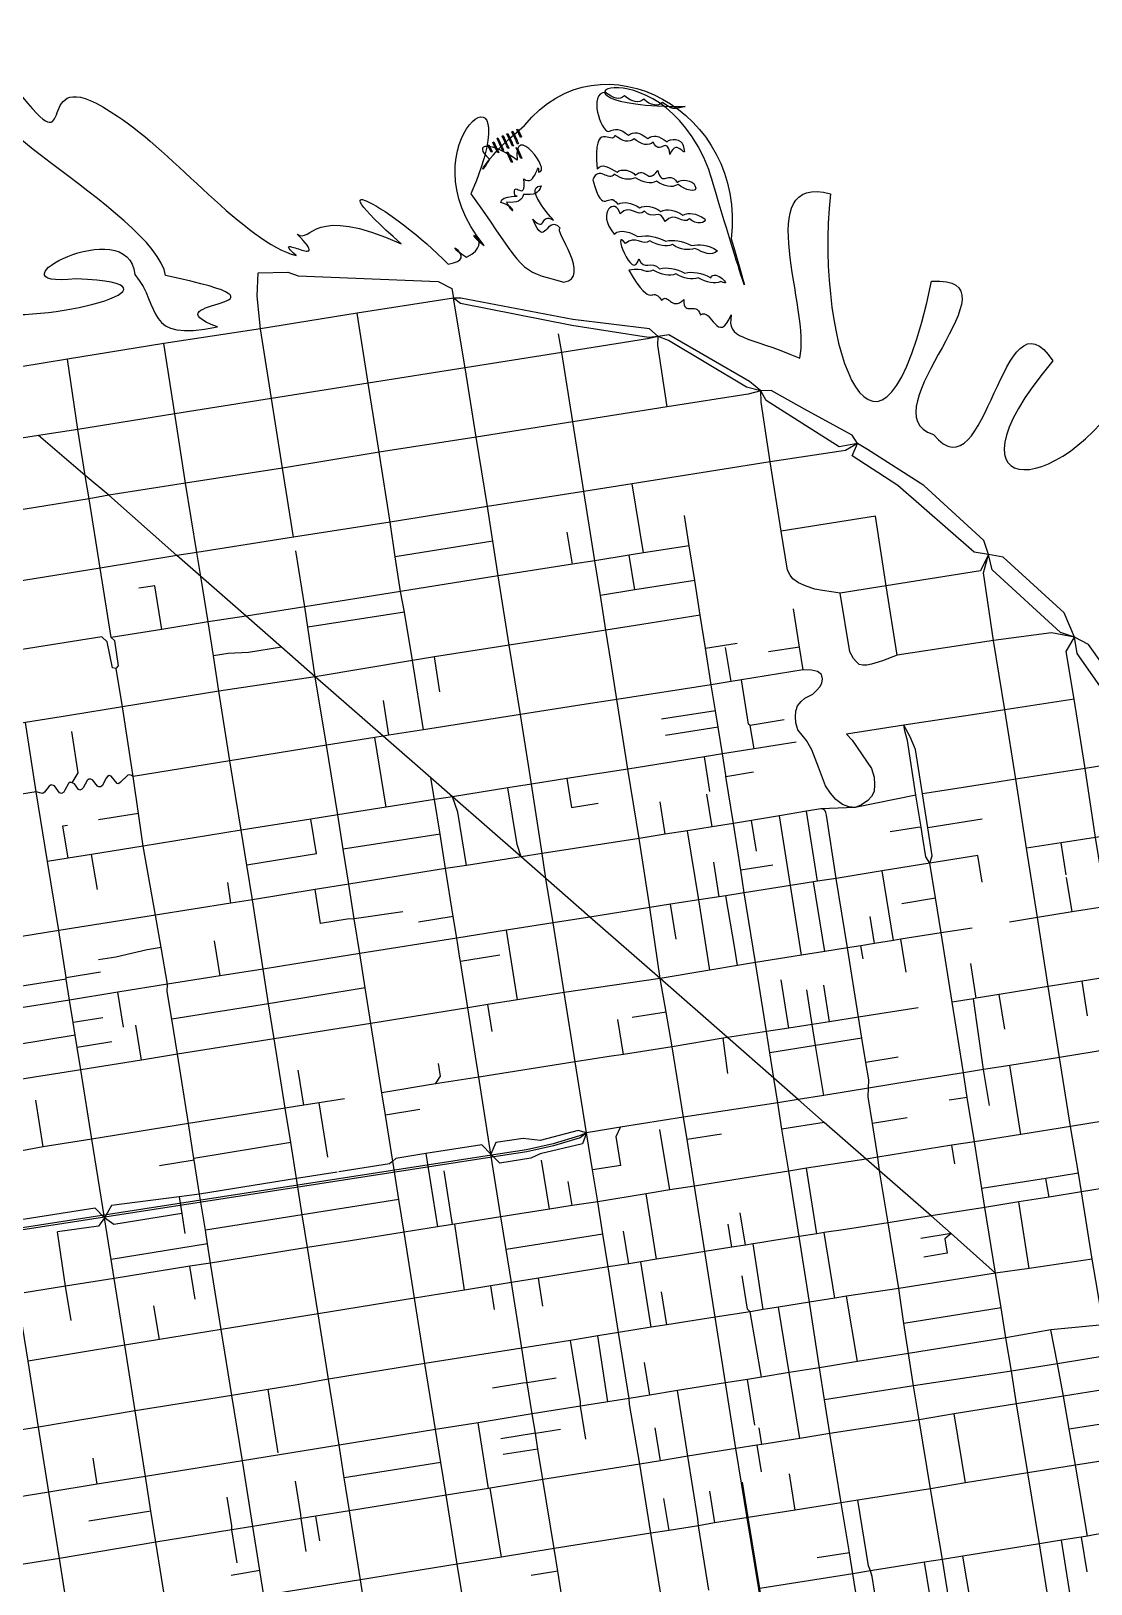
# Model space of a CAD drawing. Extents: x 0 to 264, y 89 to 356.
# Drawn here: x 160.09 to 189.17, y 261.56 to 304.18 of the extents above; entities that cross this region are included whole.
import ezdxf

# ---------------------------------------------------------------- set-up
doc = ezdxf.new("R2010")
doc.units = 0
doc.layers.get('0').update_dxf_attribs({"linetype": 'CONTINUOUS'})

msp = doc.modelspace()

# ---------------------------------------------------------------- linework, layer by layer
at = {"color": 3}
for points in [[(173.25909, 301.102449), (173.14223, 301.356008), (173.167602, 301.368144), (173.284459, 301.113484), (173.259115, 301.102449)], [(173.397994, 301.164185), (173.280033, 301.418845), (173.305377, 301.42988), (173.423337, 301.176323), (173.397966, 301.164188)], [(173.515954, 301.262299), (173.415633, 301.479481), (173.441004, 301.490515), (173.541326, 301.273337), (173.515954, 301.262302)], [(172.710077, 300.855504), (172.620782, 301.049532), (172.646126, 301.060567), (172.735423, 300.866539), (172.710052, 300.855504)], [(172.853395, 300.920548), (172.759686, 301.124496), (172.78503, 301.136631), (172.879839, 300.93158), (172.853395, 300.920545)], [(172.893081, 300.834558), (172.858907, 300.909522), (172.884251, 300.920556), (172.919528, 300.84559), (172.893084, 300.834555)], [(172.990095, 300.981181), (172.873238, 301.235841), (172.898582, 301.246876), (173.015439, 300.993316), (172.990095, 300.981181)], [(173.029784, 300.896294), (172.995607, 300.970157), (173.020979, 300.982293), (173.055153, 300.907326), (173.029809, 300.896291)], [(173.129002, 301.04402), (173.012145, 301.297577), (173.037489, 301.309713), (173.154346, 301.055052), (173.129002, 301.044017)], [(173.168688, 300.95803), (173.134514, 301.032994), (173.159857, 301.044029), (173.194035, 300.969062), (173.168663, 300.958027)], [(173.298776, 301.016458), (173.264601, 301.091425), (173.289945, 301.10246), (173.324119, 301.027493), (173.298776, 301.016458)], [(173.529185, 300.684627), (173.399097, 300.972361), (173.424441, 300.984497), (173.554528, 300.695659), (173.529185, 300.684624)], [(173.437683, 301.079298), (173.402405, 301.153161), (173.427748, 301.165297), (173.463026, 301.090333), (173.437683, 301.079298)], [(173.271214, 300.568871), (173.141129, 300.855504), (173.167573, 300.866539), (173.296557, 300.579909), (173.271214, 300.568874)]]:
    msp.add_lwpolyline(points, dxfattribs=at)
at = {"color": 4}
for points in [[(167.291631, 290.293117), (166.985157, 292.187091), (166.686397, 294.093194), (166.385435, 296.011425), (166.289522, 296.90329), (166.320391, 297.548213)], [(166.320391, 297.548213), (167.128472, 297.561449), (167.41841, 297.460027), (171.253768, 297.310096), (171.634105, 297.114965), (171.68151, 296.851485)], [(171.68151, 296.851476), (169.031268, 296.434758), (166.385435, 296.011425), (163.730782, 295.601319), (161.081641, 295.171371), (158.404938, 294.73591), (156.667508, 294.463611)], [(177.29178, 295.799758), (177.053655, 296.009218), (174.955728, 296.262778), (171.876641, 296.851476), (171.68151, 296.851476)], [(177.411944, 261.003742), (177.096649, 262.95284), (176.790172, 264.850121), (176.506849, 266.497153), (176.499145, 266.651494), (176.208089, 268.460581), (175.921458, 270.258647), (175.77704, 271.160435), (175.635928, 272.050095), (175.495921, 272.922119), (175.33276, 273.945175), (175.021875, 275.892065), (174.717603, 277.793758), (174.411129, 279.707577), (174.217101, 280.921356), (174.113472, 281.610373), (173.815815, 283.513169), (173.514853, 285.421476), (173.203966, 287.320965), (172.905208, 289.228169), (172.756381, 290.179565), (172.608655, 291.126553), (172.298871, 293.034861), (171.995702, 294.940965), (171.68151, 296.851476)], [(180.112899, 294.304861), (179.798706, 294.563933), (177.588333, 295.840548), (177.29178, 295.799758), (177.033812, 295.772185), (174.925965, 296.095197), (171.868922, 296.705943), (171.68151, 296.851465)], [(170.219686, 288.794912), (170.078575, 289.75072), (169.936363, 290.704324), (169.642014, 292.618143), (169.337742, 294.515424), (169.031268, 296.434758)], [(177.29178, 295.799758), (177.004046, 295.730303), (174.651458, 295.353272), (171.995702, 294.940965), (169.337742, 294.515424), (166.686397, 294.093194), (164.030643, 293.677577), (161.369375, 293.248732), (160.288992, 293.080062), (158.701492, 292.82981), (156.057865, 292.37671), (153.395494, 291.937942), (151.766103, 291.670051)], [(179.429393, 265.274558), (179.144964, 267.077032), (178.860537, 268.877299), (178.579419, 270.681981), (178.292785, 272.481147), (178.087734, 273.755556), (177.988516, 274.369609), (177.683143, 276.298863), (177.51447, 277.248056), (177.350208, 278.176301), (177.066883, 280.128706), (176.776944, 282.020478), (176.46716, 283.925478), (176.162891, 285.83599), (176.005242, 286.831484), (175.860826, 287.738786), (175.709792, 288.690183), (175.558758, 289.641579), (175.255589, 291.541067), (174.954627, 293.453786), (174.651458, 295.353272), (174.56106, 295.868107)], [(177.538724, 293.862785), (177.285165, 295.558326), (177.291769, 295.799758)], [(182.769756, 292.86178), (182.619825, 293.092189), (181.392822, 293.753647), (180.395121, 294.314784), (180.112899, 294.30485), (179.718228, 294.40849), (177.57731, 295.691718), (177.29178, 295.799758)], [(166.756952, 276.520453), (166.603714, 277.482873), (166.451579, 278.435373), (166.158333, 280.337065), (166.005095, 281.289565), (165.851857, 282.246476), (165.543176, 284.147065), (165.241111, 286.063092), (165.090077, 287.034331), (164.942353, 287.961476), (164.745018, 289.209426), (164.632569, 289.873092), (164.326093, 291.773681), (164.030643, 293.677577), (163.730782, 295.601319)], [(164.403264, 274.19322), (164.100095, 276.096016), (163.946857, 277.056232), (163.824488, 277.822423), (163.828891, 278.019758), (163.655815, 279.027379), (163.503681, 279.915939), (163.161926, 281.809912), (163.034046, 282.708395), (162.890728, 283.719324), (162.59197, 285.628732), (162.423297, 286.680453), (162.488341, 286.75652), (162.382508, 287.443333), (162.284393, 287.539244), (161.97902, 289.438732), (161.675851, 291.344835), (161.573326, 291.977631), (161.369375, 293.248732), (161.081641, 295.171371)], [(180.112899, 294.304861), (179.766736, 294.21777), (177.538724, 293.862785), (174.954627, 293.453786), (172.298871, 293.034861), (169.642014, 292.618143), (166.985157, 292.187091), (164.326093, 291.773681)], [(182.292405, 288.754123), (182.056484, 288.7883), (181.802924, 288.822474), (181.594565, 288.866572), (181.359748, 288.941535), (181.148081, 289.033037), (180.989331, 289.148794), (180.914367, 289.243603), (180.841605, 289.380303), (180.674035, 290.450764), (180.367562, 292.359072), (180.120617, 293.997284), (180.112884, 294.304861)], [(186.361476, 289.817968), (186.236901, 290.199411), (184.586561, 291.710841), (183.043158, 292.695314), (182.769756, 292.86178), (182.261535, 292.765869), (181.343213, 293.351258), (180.255113, 294.041381), (180.112899, 294.304861)], [(185.339522, 271.173662), (184.783897, 271.659835), (183.368377, 272.900069), (183.005676, 273.218673), (181.853637, 274.228498), (181.140365, 274.853578), (180.470088, 275.441173), (179.198984, 276.554627), (177.350208, 278.176301), (175.424262, 279.864123), (174.217101, 280.921356), (173.534697, 281.518871), (171.652847, 283.165903), (171.060841, 283.682942), (169.751155, 284.827266), (167.881433, 286.459967), (166.962006, 287.265841), (165.984149, 288.123534), (164.745018, 289.209426), (164.085764, 289.787101), (162.221553, 291.438542), (161.573326, 291.977631), (160.288992, 293.080062)], [(182.769756, 292.86178), (182.437924, 292.67216), (180.367562, 292.359072), (176.586224, 291.753838), (175.255589, 291.541067), (172.608655, 291.126553), (169.936363, 290.704324), (167.291631, 290.293117)], [(188.722881, 287.543655), (188.441762, 288.208421), (186.763863, 289.736389), (186.361476, 289.817968), (185.967909, 289.879704), (183.871085, 291.711944), (182.620928, 292.521129), (182.769756, 292.86178)], [(164.326093, 291.773681), (162.221553, 291.438542), (161.675851, 291.344835), (159.009072, 290.912683), (156.364339, 290.456276), (153.70197, 290.027431), (151.047317, 289.599689)], [(176.890494, 289.858758), (176.586224, 291.753838)], [(178.592647, 287.244897), (178.451535, 288.146685), (178.298297, 289.103593), (178.146162, 290.053889), (178.019383, 290.879609)], [(183.257032, 290.863074), (180.674035, 290.450764)], [(183.856754, 287.054174), (183.553585, 288.955869), (183.257032, 290.863074)], [(167.291631, 290.293117), (164.632569, 289.873092), (164.085764, 289.787101), (161.97902, 289.438732), (159.317752, 289.012091), (156.673019, 288.551276), (155.508853, 288.363863), (154.007343, 288.121327), (151.35269, 287.694689), (150.835651, 287.610903), (148.693629, 287.265841), (146.036769, 286.838099), (143.381016, 286.410355), (140.740694, 285.896623), (138.077222, 285.467778), (135.421466, 285.040036), (132.64224, 284.592449)], [(174.943603, 289.547873), (174.800285, 290.425409)], [(178.146162, 290.053889), (176.890494, 289.858758), (176.501338, 289.794817), (175.558758, 289.641579), (174.943603, 289.547873), (172.905208, 289.228169), (170.219686, 288.794912), (167.597006, 288.379298), (165.984149, 288.123534), (164.942353, 287.961476), (163.670147, 287.75973), (162.284393, 287.539244)], [(172.098228, 260.153768), (171.782935, 262.103966), (171.478662, 263.994635), (171.333143, 264.894218), (171.188724, 265.793801), (170.894375, 267.609506), (170.608845, 269.403161), (170.321111, 271.213351), (170.177796, 272.109627), (170.010226, 273.164653), (169.809583, 274.425833), (169.711466, 275.042091), (169.408297, 276.944887), (169.252855, 277.923845), (169.104028, 278.85981), (168.951893, 279.811206), (168.808575, 280.769218), (168.654236, 281.722822), (168.502101, 282.67091), (168.196728, 284.577014), (167.881433, 286.459967), (167.68079, 287.815954), (167.597006, 288.379298), (167.353367, 289.910574)], [(172.756381, 290.179565), (170.078575, 289.75072)], [(176.655676, 288.844522), (176.501338, 289.794817)], [(186.361476, 289.817968), (186.142091, 289.36928), (183.553585, 288.955869), (182.292405, 288.754123)], [(189.932248, 266.022006), (189.787829, 266.928202), (189.64341, 267.826685), (189.507811, 268.670044), (189.354576, 269.624748), (189.203542, 270.46921), (188.916908, 272.322397), (188.830921, 272.832822), (188.613742, 274.118256), (188.310574, 276.008925), (188.00079, 277.955815), (187.704236, 279.846484), (187.404375, 281.758099), (187.107822, 283.648768), (186.806857, 285.552665), (186.501484, 287.457665), (186.222569, 289.30644), (186.361476, 289.817968)], [(193.315607, 281.05144), (193.364115, 281.366736), (189.109835, 287.340808), (188.722881, 287.543655), (188.339236, 287.672639), (186.457387, 289.394635), (186.361476, 289.817968)], [(178.298297, 289.103593), (176.655676, 288.844522), (175.709792, 288.690183)], [(163.670147, 287.75973), (163.478326, 288.955869), (163.039558, 288.885314)], [(170.856893, 284.999244), (170.552621, 286.907551), (170.333238, 288.228264), (170.219686, 288.794912)], [(182.728966, 286.874481), (182.659514, 286.959367), (182.559192, 287.139064), (182.292405, 288.754123)], [(178.451535, 288.146685), (176.849704, 287.893125), (175.860826, 287.738786), (173.203966, 287.320965), (171.154547, 287.002361), (170.552621, 286.907551), (167.881433, 286.459967), (165.241111, 286.063092), (162.59197, 285.628732), (161.140069, 285.396119), (159.932909, 285.202091), (157.214313, 284.728048), (156.777752, 284.639853)], [(170.333238, 288.228264), (167.68079, 287.815954)], [(181.279269, 286.644072), (181.176744, 287.27466), (181.00697, 288.326381)], [(162.423297, 286.680453), (162.319671, 286.704696), (162.171944, 287.414662), (162.030833, 287.556874), (159.61651, 287.172126)], [(166.962006, 287.265841), (166.053603, 287.120322), (165.495772, 287.099381), (165.090077, 287.034337)], [(178.592647, 287.244897), (179.467978, 287.383801)], [(179.298202, 286.324367), (179.144964, 287.26474)], [(181.176744, 287.27466), (180.327873, 287.13796)], [(188.722881, 287.543655), (188.091188, 287.667127), (186.501484, 287.457665), (183.856754, 287.054174), (183.455468, 286.897631), (183.335303, 286.856842), (183.147891, 286.801718), (183.018907, 286.780777), (182.910867, 286.771972), (182.809444, 286.797315), (182.728966, 286.874486)], [(192.711476, 260.423863), (192.576978, 261.281553), (192.602321, 261.489912), (192.292551, 263.393812), (191.977256, 265.337397), (191.816301, 266.327379), (191.670782, 267.228063), (191.524159, 268.129853), (191.378637, 269.025026), (191.244141, 269.914689), (191.126181, 270.78671), (190.809784, 272.629974), (190.516535, 274.423629), (190.212266, 276.316502), (189.906893, 278.261188), (189.603724, 280.156268), (189.454894, 281.097744), (189.301659, 282.042526), (189.013922, 283.942014), (188.711857, 285.841502), (188.492474, 287.150088), (188.722881, 287.543655)], [(195.673706, 277.65375), (195.749774, 277.989992), (193.614367, 281.016162), (193.315607, 281.05144), (193.001415, 281.08231), (188.797847, 287.097171), (188.722881, 287.543655)], [(171.303377, 286.046553), (171.154547, 287.002361)], [(182.915266, 260.122899), (182.636352, 261.840486), (182.542657, 262.412647), (182.318863, 263.787379), (182.010183, 265.685764), (181.862456, 266.610702), (181.726857, 267.492647), (181.45125, 269.29402), (181.16572, 271.093187), (180.882394, 272.885738), (180.692778, 274.045494), (180.578125, 274.767588), (180.470088, 275.441173), (180.363151, 276.132397), (180.270548, 276.717785), (179.965172, 278.612865), (179.659799, 280.523377), (179.561685, 281.147353), (179.361042, 282.430581), (179.157091, 283.722631), (179.152688, 283.753498), (179.060077, 284.338889), (178.941016, 285.070903), (178.868256, 285.525106), (178.7525, 286.236173), (178.592647, 287.244897)], [(181.279269, 286.644072), (179.585936, 286.370669), (179.298202, 286.324367), (178.7525, 286.236173), (176.162891, 285.83599), (175.19716, 285.684956), (173.514853, 285.421476), (170.856893, 284.999244), (169.906597, 284.85152), (169.751155, 284.827277), (169.521849, 284.789784), (168.196728, 284.577014), (165.543176, 284.147065), (162.890728, 283.719324), (162.837811, 283.746869), (162.799228, 283.765608), (162.744105, 283.755674), (162.541258, 283.560545), (162.48724, 283.516448), (162.444244, 283.524153), (162.287701, 283.729204), (162.232577, 283.744642), (162.181867, 283.7226), (162.148794, 283.670784), (162.035242, 283.460221), (161.993351, 283.438179), (161.942639, 283.432676), (161.911769, 283.453617), (161.772865, 283.633314), (161.722153, 283.649852), (161.674748, 283.644348), (161.625139, 283.609071), (161.514894, 283.407327), (161.481824, 283.368742), (161.423395, 283.350002), (161.38481, 283.362138), (161.275669, 283.520888), (161.215033, 283.549553), (161.159912, 283.566088), (161.110303, 283.53081), (161.012186, 283.345602), (160.983524, 283.290481), (160.920687, 283.258511), (160.865563, 283.275049), (160.729964, 283.463565), (160.640669, 283.495536), (160.586649, 283.455847), (160.454357, 283.291585), (160.412464, 283.252999), (160.366162, 283.264034), (160.229463, 283.297105), (157.757811, 282.910139)], [(182.459974, 284.879079), (182.623133, 284.717022), (183.151199, 283.938706), (183.226162, 283.706093), (183.234968, 283.501042), (183.225062, 283.309218), (183.153403, 283.168107), (183.046466, 283.061173), (182.878897, 282.939905), (182.700303, 282.871553), (182.699175, 282.871553), (182.523889, 282.883689), (182.350808, 282.948733), (182.173316, 283.086536), (182.022284, 283.259617), (181.886685, 283.465772), (181.700373, 283.976197), (181.515165, 284.456858), (181.369645, 284.706006), (181.132621, 285.000356), (181.0775, 285.191076), (181.060962, 285.364157), (181.0764, 285.51078), (181.123804, 285.658506), (181.217511, 285.778671), (181.316732, 285.871277), (181.396107, 285.906554), (181.54273, 285.982622), (181.637539, 286.077431), (181.731245, 286.177753), (181.785263, 286.282483), (181.801801, 286.403751), (181.777558, 286.522812), (181.671725, 286.601086), (181.500848, 286.642977), (181.279258, 286.644105)], [(161.162117, 260.388585), (160.862256, 262.261615), (160.572317, 264.078421), (160.285687, 265.864357), (160.004565, 267.677855), (159.709115, 269.483637), (159.429097, 271.235399), (159.093958, 273.309072), (158.796301, 275.198637), (158.582431, 276.546911), (158.493133, 277.115764), (158.180044, 279.01966), (157.887899, 280.92356), (157.57481, 282.813125), (157.290381, 284.558272), (157.214313, 284.728048), (157.273845, 284.962865), (157.187855, 285.894419), (157.088637, 286.211919), (156.978395, 286.379488)], [(179.92659, 284.476692), (179.824061, 285.124923), (179.776659, 285.159097), (179.585936, 286.370669)], [(169.906597, 284.85152), (169.75777, 285.80402)], [(188.711857, 285.841502), (186.806857, 285.552665), (186.222569, 285.463369), (184.033143, 285.129331)], [(163.818976, 260.767822), (163.511397, 262.708099), (163.375797, 263.55697), (163.224766, 264.508369), (162.94034, 266.307536), (162.65481, 268.114419), (162.361561, 269.945556), (162.279982, 270.462595), (162.096978, 271.605815), (161.750815, 273.768786), (161.447647, 275.671579), (161.349532, 276.286736), (161.296615, 276.617467), (161.240391, 276.965833), (161.142274, 277.579887), (161.050772, 278.160869), (161.044159, 278.200556), (160.844617, 279.492606), (160.533732, 281.389887), (160.229463, 283.297091), (159.932909, 285.202091)], [(178.868256, 285.525106), (177.388794, 285.291389)], [(180.755617, 285.279262), (179.824061, 285.124923)], [(161.215033, 283.54955), (161.373783, 283.819645), (161.205113, 284.951842)], [(169.828326, 282.880373), (169.521849, 284.789784)], [(178.941016, 285.070903), (177.499035, 284.842701)], [(184.033143, 285.129331), (182.459974, 284.879079)], [(184.37159, 283.212204), (184.134565, 284.71151), (184.07724, 284.939715), (184.033143, 285.129331)], [(184.550183, 283.240869), (184.357256, 284.460157), (184.21394, 284.812935), (184.033143, 285.129331)], [(181.084141, 284.6608), (179.92659, 284.476692), (179.060077, 284.338889), (178.567292, 284.260617)], [(178.567292, 284.260617), (176.46716, 283.925478), (174.788158, 283.664203), (173.815815, 283.513169), (173.1742, 283.410643), (171.652847, 283.165903), (171.156754, 283.089835), (169.828326, 282.880373), (168.502101, 282.67091), (167.762369, 282.551849), (165.851857, 282.246476), (163.161926, 281.809912), (161.747508, 281.583915), (161.104792, 281.481389), (160.533732, 281.389887)], [(178.658794, 283.674123), (178.567292, 284.260617)], [(190.649931, 284.202189), (189.013922, 283.942014), (187.107822, 283.648768), (186.423213, 283.539627), (185.784905, 283.437101), (185.026433, 283.316937), (184.550183, 283.240869)], [(174.75178, 260.578202), (174.537909, 261.907734), (174.437588, 262.528403), (174.132215, 264.42348), (173.997716, 265.259123), (173.92716, 265.694583), (173.841173, 266.22375), (173.70447, 267.075928), (173.55454, 268.030633), (173.267909, 269.833107), (173.124591, 270.737101), (172.981276, 271.636685), (172.707873, 273.356476), (172.372734, 275.468732), (172.070669, 277.370424), (171.868922, 278.642631), (171.853485, 278.738542), (171.766397, 279.285347), (171.67159, 279.880661), (171.462127, 281.191451), (171.308889, 282.141744), (171.156754, 283.089835), (171.060841, 283.682942)], [(174.788158, 283.664203), (174.914938, 282.873758), (175.651363, 282.98731)], [(178.716119, 283.30481), (178.658794, 283.674123)], [(179.157091, 283.722631), (179.910051, 283.847204)], [(172.03098, 281.281849), (171.796162, 282.739262), (171.652847, 283.165903)], [(173.534697, 281.518871), (173.423351, 281.856217), (173.1742, 283.410643)], [(177.488012, 282.134028), (177.354617, 283.021484)], [(178.774547, 282.336875), (178.629028, 283.23205)], [(184.37159, 283.212204), (182.700303, 282.871553), (181.755519, 282.82966)], [(184.557899, 282.032606), (184.510494, 282.332467), (184.37159, 283.212204)], [(184.696806, 282.308213), (184.550183, 283.240869)], [(181.755519, 282.82966), (181.368567, 282.764619), (180.624426, 282.641147), (179.858238, 282.513264), (179.361042, 282.430581), (178.774547, 282.336875), (178.096553, 282.229938), (177.488012, 282.134028), (176.776944, 282.020478), (174.113472, 281.610373), (173.534697, 281.518871), (172.03098, 281.281849), (171.462127, 281.191451), (168.808575, 280.769218), (167.881433, 280.618187), (166.158333, 280.337065), (165.571839, 280.244463), (163.503681, 279.915939), (160.844617, 279.492606), (158.363048, 279.093524)], [(163.034046, 282.708395), (161.933819, 282.533107)], [(181.230764, 278.815713), (180.925391, 280.725121), (180.624426, 282.641147)], [(181.671736, 280.844185), (181.368567, 282.764619)], [(185.400157, 260.332361), (185.094784, 262.234053), (184.773976, 264.171024), (184.458681, 266.065), (184.302135, 266.997657), (184.163228, 267.880702), (184.035347, 268.710833), (183.903056, 269.665537), (183.603194, 271.473524), (183.368377, 272.900069), (183.319869, 273.270486), (183.173246, 274.199835), (183.057492, 274.931849), (183.070729, 275.165563), (183.076223, 275.398176), (182.99244, 275.87553), (182.884408, 276.536988), (182.791806, 277.112456), (182.487533, 279.016356), (182.179956, 280.92466), (181.910965, 282.656579), (181.897728, 282.734853), (181.869066, 282.792178), (181.81725, 282.826356), (181.755514, 282.829658)], [(191.718187, 282.599254), (191.205556, 282.335772), (189.301659, 282.042526), (188.356875, 281.900314), (187.404375, 281.758099)], [(161.104792, 281.481389), (160.960373, 282.365537), (161.083845, 282.384277)], [(167.915607, 281.600453), (167.762369, 282.551849)], [(178.715018, 278.404506), (178.409645, 280.332657), (178.096553, 282.229938)], [(179.992734, 281.667701), (179.858238, 282.513264)], [(184.510494, 282.332467), (184.425607, 282.31923), (183.666034, 282.20127)], [(186.189496, 282.549645), (184.696806, 282.308213)], [(184.755234, 281.340278), (184.818074, 281.545329), (184.696806, 282.308213)], [(171.308889, 282.141744), (168.654236, 281.722822)], [(184.755234, 281.340278), (184.639478, 281.516667), (184.557899, 282.032606)], [(188.495782, 281.026085), (188.356875, 281.900314)], [(161.906258, 280.620391), (161.747508, 281.583915)], [(167.915607, 281.600453), (166.005095, 281.289565)], [(178.972986, 280.418647), (178.823056, 281.366736)], [(186.072639, 281.553048), (184.755234, 281.340278), (183.446649, 281.127508), (182.179956, 280.92466), (181.671736, 280.844185), (181.560391, 280.826546)], [(188.37341, 258.85841), (188.065833, 260.757899), (187.757153, 262.659591), (187.441857, 264.606484), (187.13428, 266.503768), (186.988758, 267.395633), (186.839931, 268.316162), (186.707639, 269.134167), (186.553297, 270.085563), (186.262256, 271.895756), (186.177369, 272.415), (185.973421, 273.696024), (185.777186, 274.913107), (185.671353, 275.586692), (185.363776, 277.52697), (185.06171, 279.43197), (184.908472, 280.386674), (184.755234, 281.340278)], [(186.187292, 280.817726), (186.072639, 281.553048)], [(180.441422, 281.288465), (179.561685, 281.147353)], [(183.752022, 279.220303), (183.446649, 281.127508)], [(193.315607, 281.05144), (192.745651, 280.658976), (191.50652, 280.460537), (189.603724, 280.156268), (188.655633, 280.004133), (187.704236, 279.846484), (186.941353, 279.721911)], [(188.655633, 280.004133), (188.504601, 280.952222)], [(181.560391, 280.826546), (180.925391, 280.725121), (179.659799, 280.523377), (179.152683, 280.446206), (178.972986, 280.418661), (178.409645, 280.332657), (177.637942, 280.2158), (177.066883, 280.128706), (175.424262, 279.864123), (174.411129, 279.707577), (173.13231, 279.503629), (171.766397, 279.285347), (169.104028, 278.85981), (167.352266, 278.580895), (166.451579, 278.435373), (165.273081, 278.249064), (163.828897, 278.019758), (162.470702, 277.798169), (161.142274, 277.579887), (159.467683, 277.316407)], [(165.571839, 280.244463), (165.482544, 280.810008)], [(168.951893, 279.811206), (168.761173, 279.808948), (168.029159, 279.689885), (167.881433, 280.618133)], [(179.476798, 278.531286), (179.397423, 278.999817), (179.152683, 280.446206)], [(181.865764, 278.917135), (181.560391, 280.826546)], [(177.791181, 279.256685), (177.637942, 280.2158)], [(183.979123, 280.23454), (184.908472, 280.386674)], [(170.286937, 280.001926), (168.951893, 279.811206)], [(171.67159, 279.880661), (170.717986, 279.726319)], [(183.236085, 279.137621), (183.117022, 279.880661)], [(165.273081, 278.249064), (165.117639, 279.205972)], [(173.433272, 277.588706), (173.13231, 279.503629)], [(185.912785, 279.559853), (185.06171, 279.43197), (183.957076, 279.253377), (183.752022, 279.220303), (183.236085, 279.137621), (182.855746, 279.075885), (182.487533, 279.016356)], [(184.101492, 278.353794), (183.957076, 279.253377)], [(182.487533, 279.016356), (181.865764, 278.917135), (181.230764, 278.815713), (179.965172, 278.612865), (179.476798, 278.531286), (178.715018, 278.404506), (177.350208, 278.176301), (174.717603, 277.793758), (173.433272, 277.588706), (172.621883, 277.458619), (172.070669, 277.370424), (169.408297, 276.944887), (168.37091, 276.779522), (166.756952, 276.520453), (164.100095, 276.096016), (163.112317, 275.937266), (161.447647, 275.671579), (159.779671, 275.404792)], [(163.655815, 279.027379), (163.273272, 278.962335), (162.415581, 278.763897), (161.940435, 278.686728)], [(172.947101, 278.820121), (171.868922, 278.642631)], [(182.917482, 278.713187), (182.855746, 279.075885)], [(193.71579, 278.86973), (191.804174, 278.567665), (189.906893, 278.261188), (188.932343, 278.106849), (188.00079, 277.955815), (186.655826, 277.735329), (186.02303, 277.632803), (185.95027, 277.621769), (185.363776, 277.52697)], [(161.044159, 278.200556), (161.993351, 278.354897)], [(186.02303, 277.632803), (185.8742, 278.585303)], [(161.050772, 278.160869), (159.376181, 277.890772)], [(169.252855, 277.923845), (166.603714, 277.482873), (163.946857, 277.056232)], [(180.877986, 276.812595), (180.667423, 278.139923)], [(181.995851, 276.987883), (181.839306, 277.994401)], [(189.080069, 277.149938), (188.932343, 278.106849)], [(162.62284, 276.842361), (162.470702, 277.798169)], [(181.525113, 276.91402), (181.377387, 277.865417)], [(186.384627, 274.689313), (186.225877, 275.678194), (185.95027, 277.62178)], [(186.806857, 276.783933), (186.655826, 277.735329)], [(162.05178, 277.093717), (161.240391, 276.965833)], [(184.427811, 277.375939), (182.791806, 277.112456), (181.995851, 276.987883), (181.525113, 276.91402), (180.877986, 276.812595), (180.270548, 276.717785), (179.198984, 276.554627), (179.077716, 276.534787), (177.683143, 276.298863), (176.341484, 276.093812), (175.954532, 276.03428), (175.021875, 275.892065), (172.372734, 275.468732)], [(172.740947, 276.722197), (172.621883, 277.458619)], [(176.341484, 276.093812), (176.187145, 277.05072)], [(177.51447, 277.248056), (176.578506, 277.102536)], [(161.296615, 276.617467), (159.628637, 276.346268)], [(163.112317, 275.937266), (162.959079, 276.895278)], [(181.845921, 274.967127), (181.617716, 276.334141), (181.525113, 276.91402)], [(162.298724, 276.436667), (161.349532, 276.286736)], [(169.432551, 259.724923), (169.123871, 261.672917), (168.82401, 263.566893), (168.680694, 264.468681), (168.537379, 265.36606), (168.250746, 267.178454), (167.963012, 268.974313), (167.673074, 270.791119), (167.529756, 271.689601), (167.369905, 272.687299), (167.212256, 273.672873), (167.061224, 274.618758), (166.756952, 276.520453)], [(190.212266, 276.316502), (188.310574, 276.008925), (186.94356, 275.791744), (186.225877, 275.678194), (185.671353, 275.586692), (184.351744, 275.372822), (183.07072, 275.165563), (181.845921, 274.967127), (181.140365, 274.853578), (180.578125, 274.767588), (177.988516, 274.369609), (176.259905, 274.094002), (175.33276, 273.945175), (175.099046, 274.005808), (174.061659, 273.727994), (173.587613, 273.786425), (172.844576, 273.679488), (172.707873, 273.356476)], [(179.211111, 275.573465), (179.077716, 276.534784)], [(182.884408, 276.536988), (181.617716, 276.334141), (180.363151, 276.132397)], [(171.18652, 275.283524), (171.32322, 275.49519), (171.266996, 275.845764)], [(183.879905, 276.017744), (182.992449, 275.87553)], [(187.247829, 273.896667), (186.94356, 275.791744)], [(167.56724, 274.699236), (167.41731, 275.657248)], [(172.372734, 275.468732), (171.18652, 275.283524), (169.711466, 275.042091)], [(185.777186, 274.913107), (185.282197, 274.833732)], [(168.682899, 274.877829), (167.988367, 274.766484), (167.56724, 274.699236), (167.061224, 274.618758), (164.403264, 274.19322), (161.750815, 273.768786), (160.417978, 273.556016), (159.093958, 273.309072), (156.438202, 272.881327), (153.789061, 272.454689), (151.125589, 272.025841), (148.47204, 271.599203), (145.815183, 271.171458), (143.158326, 270.742613)], [(160.417978, 273.556016), (160.214028, 274.841451)], [(168.227595, 273.270486), (167.988367, 274.766484)], [(170.755468, 274.576867), (169.809583, 274.425833)], [(190.516535, 274.423629), (188.613742, 274.118256), (187.247829, 273.896667), (185.973421, 273.696024), (185.354956, 273.597909), (183.319869, 273.270486), (183.005676, 273.218673), (181.367464, 272.971728), (180.882394, 272.885738), (179.602474, 272.686199), (178.292785, 272.481147), (177.618099, 272.372006), (176.967665, 272.266173), (175.635928, 272.050095), (174.933681, 271.947569), (174.316319, 271.849452), (172.981276, 271.636685), (171.71348, 271.434938), (171.653951, 271.425032), (171.240537, 271.359974), (170.321111, 271.213351), (168.849367, 270.978534), (167.673074, 270.791119), (165.011806, 270.367785), (164.44295, 270.277387), (162.361561, 269.945556), (161.034236, 269.733889), (159.894324, 269.553092)], [(166.470322, 261.244072), (166.361181, 261.929784), (166.169357, 263.138048), (165.883827, 264.938315), (165.594992, 266.733074), (165.302847, 268.543264), (165.011806, 270.367785), (164.929123, 270.89034), (164.869591, 271.267369), (164.710841, 272.259558), (164.563117, 273.190008), (164.554312, 273.239619), (164.403264, 274.19322)], [(176.267621, 273.045592), (176.141944, 273.840442), (176.259905, 274.094002)], [(181.853637, 274.228498), (180.692778, 274.045494)], [(184.132361, 274.355278), (183.173246, 274.199835)], [(175.33276, 273.945175), (175.157474, 273.80296), (174.42546, 273.587986), (173.691242, 273.419313), (173.086006, 273.330018), (159.681553, 271.246425), (159.429097, 271.23539)], [(175.33276, 273.945175), (175.134324, 273.854774), (174.411129, 273.642006), (173.680216, 273.474437), (173.077186, 273.385139), (159.668326, 271.301546), (159.429097, 271.235399)], [(167.212256, 273.672873), (164.554298, 273.239619)], [(175.33276, 273.945175), (175.214799, 273.642006), (174.057248, 273.364192), (173.802588, 273.245131), (172.949306, 273.111736), (172.707873, 273.356476), (172.45652, 273.61224), (170.923037, 273.369704), (170.098421, 273.237412), (170.010226, 273.164653), (169.922032, 273.092994), (168.535172, 272.868099)], [(177.618099, 272.372006), (177.345797, 274.033369)], [(179.032518, 273.904383), (178.087734, 273.755556)], [(170.923037, 273.369704), (171.240537, 271.359974)], [(196.534704, 273.584678), (194.603246, 273.274897), (192.705965, 272.936451), (190.809784, 272.629974), (189.819799, 272.46902), (188.916908, 272.322397), (188.030556, 272.175772), (187.197117, 272.044583), (186.262256, 271.895756), (184.783897, 271.659835), (183.603194, 271.473524), (182.441232, 271.291623), (181.855841, 271.201224), (181.652994, 271.169254), (181.16572, 271.093187), (180.468984, 270.981842), (180.087544, 270.921206), (179.905643, 270.892544), (179.692873, 270.85947)], [(185.435435, 273.085278), (185.354956, 273.597909)], [(168.48777, 272.861484), (167.369905, 272.687299), (164.710841, 272.259558), (164.148603, 272.187899), (162.293213, 271.942058), (162.096978, 271.605815)], [(164.563117, 273.190008), (163.609514, 273.037873)], [(171.653951, 271.425018), (171.422438, 272.901173)], [(174.316319, 271.849452), (174.098037, 273.191111)], [(176.267621, 273.045592), (175.495921, 272.922119)], [(181.652994, 271.169254), (181.367464, 272.971728)], [(188.830921, 272.832822), (187.933542, 272.69171), (186.177369, 272.415)], [(174.933681, 271.947569), (174.826744, 272.60572)], [(188.030556, 272.175772), (187.933542, 272.69171)], [(164.148603, 272.187899), (164.222464, 271.724879)], [(170.177796, 272.109627), (167.529756, 271.689601), (164.869591, 271.267369)], [(177.25099, 270.470314), (176.967665, 272.266173)], [(187.481546, 270.220062), (187.197117, 272.044583)], [(162.096978, 271.605815), (161.844522, 271.873706), (159.628637, 271.52644), (159.453351, 271.572744), (159.429109, 271.235399), (159.256016, 271.294931), (158.004756, 271.201224), (156.964061, 271.039167), (156.75019, 270.931129)], [(162.096978, 271.605815), (161.934923, 271.382022), (160.814853, 271.219967)], [(164.222464, 271.724879), (162.357153, 271.42171), (162.096978, 271.605815)], [(164.222464, 271.724879), (164.309558, 271.180278)], [(179.692873, 270.85947), (179.54625, 271.745826)], [(161.034236, 269.733889), (160.814853, 271.219967)], [(171.984678, 269.625851), (171.71348, 271.434938)], [(175.77704, 271.160435), (173.124591, 270.737101)], [(176.48921, 270.349046), (176.346996, 271.245322)], [(179.315841, 270.798838), (179.215519, 271.436042)], [(182.145782, 269.403161), (181.855841, 271.201224)], [(185.339522, 271.173662), (184.506085, 271.041371)], [(185.339522, 271.173662), (185.162032, 271.030347), (185.224869, 270.63678), (184.588768, 270.529843)], [(186.553297, 270.085563), (185.339522, 271.173662)], [(179.692873, 270.85947), (179.315841, 270.798838), (178.579419, 270.681981), (177.850713, 270.566224), (177.787873, 270.55629), (177.25099, 270.470314), (176.818838, 270.400859), (176.48921, 270.349046), (175.921458, 270.258647), (174.010947, 269.953272), (173.267909, 269.833107), (172.699053, 269.741605), (171.984678, 269.625851), (170.608845, 269.403161), (167.963012, 268.974313), (165.302847, 268.543264), (163.611718, 268.268758), (162.65481, 268.114419), (160.004565, 267.677855)], [(164.929123, 270.89034), (162.279982, 270.462595)], [(180.173534, 269.087865), (179.905643, 270.892544)], [(189.203542, 270.46921), (187.481546, 270.220062), (186.553297, 270.085563), (183.903056, 269.665537), (182.468794, 269.454974), (182.145782, 269.403161), (181.45125, 269.29402), (180.602379, 269.156217), (180.173534, 269.087865), (179.819653, 269.030537), (178.860537, 268.877299), (177.535417, 268.673351), (177.107672, 268.605), (176.208089, 268.460581), (175.64034, 268.364671), (174.889583, 268.244506), (173.55454, 268.030633), (170.894375, 267.609506), (168.250746, 267.178454), (167.330216, 267.013092), (166.593794, 266.894028), (165.594992, 266.733074), (162.94034, 266.307536), (160.285687, 265.864357), (157.618907, 265.437716)], [(164.588472, 269.374496), (164.44295, 270.277387)], [(199.069192, 270.264159), (197.125607, 269.951067), (195.182022, 269.637978), (193.28474, 269.332606), (191.378637, 269.025026), (191.168074, 268.918092), (189.685303, 268.689887), (189.507811, 268.670047), (188.075756, 268.530036), (186.839931, 268.316162), (184.163228, 267.880702), (182.763143, 267.660216), (181.726857, 267.492647), (180.892317, 267.359254), (180.129437, 267.235782), (179.744686, 267.174046), (179.144964, 267.077032), (177.825355, 266.865365), (177.064678, 266.742994), (176.499131, 266.651494), (175.918151, 266.557785)], [(177.107672, 268.605), (176.818838, 270.400859)], [(174.133315, 269.18598), (174.010947, 269.953272)], [(179.819653, 269.030537), (179.74579, 269.097785), (179.601371, 270.012803)], [(161.187474, 268.791312), (161.034236, 269.733889)], [(172.802683, 269.095581), (172.699053, 269.741605)], [(177.535417, 268.673351), (177.390998, 269.572935)], [(182.763143, 267.660216), (182.468794, 269.454974)], [(163.611718, 268.268758), (163.454072, 269.188187)], [(180.129437, 267.235782), (179.819653, 269.030537)], [(181.180051, 265.553472), (180.892317, 267.359254), (180.602379, 269.156217)], [(186.707639, 269.134167), (184.035347, 268.710833)], [(189.076762, 262.873465), (188.748238, 264.81705), (188.578465, 265.803724), (188.421919, 266.709923), (188.253246, 267.599583), (188.075756, 268.530036)], [(175.311813, 265.536937), (175.167394, 266.437621), (175.167394, 266.556685), (174.889583, 268.244506)], [(175.918151, 266.557785), (175.64034, 268.364671)], [(197.425468, 268.156312), (195.469756, 267.841016), (193.573575, 267.535643), (191.670782, 267.228063), (189.787829, 266.928202), (188.421919, 266.709923), (187.13428, 266.503768), (185.423308, 266.231466), (184.458681, 266.065), (182.010183, 265.685764)], [(189.64341, 267.826685), (188.253246, 267.599583), (186.988758, 267.395633), (184.302135, 266.997657), (181.862456, 266.610702)], [(177.064678, 266.742994), (176.919159, 267.640373)], [(166.864992, 265.15329), (166.593794, 266.894028)], [(173.70447, 267.075928), (173.580998, 267.066022), (172.753074, 266.932627)], [(174.500424, 267.202708), (173.70447, 267.075928)], [(178.684149, 261.389591), (178.400826, 263.15348), (178.38869, 263.344203), (178.108672, 265.061787), (177.825355, 266.865365)], [(179.944228, 265.921685), (179.744686, 267.174046)], [(175.167394, 266.437621), (173.841173, 266.22375), (172.351787, 265.982317), (171.188724, 265.793801), (168.537379, 265.36606), (165.883827, 264.938315), (163.224766, 264.508369), (161.904053, 264.294496), (160.572317, 264.078421), (157.905537, 263.649576), (155.254192, 263.222935), (152.595131, 262.79519), (149.94599, 262.369653)], [(175.861926, 266.548966), (175.167394, 266.437621)], [(175.918151, 266.557785), (175.861926, 266.54898)], [(193.719097, 266.634956), (191.816301, 266.327379), (189.932248, 266.022006), (188.578465, 265.803724)], [(172.640625, 264.183151), (172.351787, 265.982317)], [(197.740764, 266.266744), (195.774028, 265.949244), (193.878951, 265.643871), (191.977256, 265.337397), (190.090998, 265.033125), (188.748238, 264.81705), (187.441857, 264.606484), (185.727577, 264.331981), (184.773976, 264.171024), (182.777474, 263.861242), (182.318863, 263.787379), (181.058783, 263.585633), (179.765633, 263.379481), (178.845103, 263.232855), (178.400826, 263.15348), (177.593845, 263.030008), (177.096649, 262.95284), (174.437588, 262.528403), (172.993403, 262.296893)], [(185.727577, 264.331981), (185.423308, 266.231466)], [(182.010183, 265.685764), (181.180051, 265.553472), (180.14046, 265.388107), (180.00045, 265.364965), (179.429393, 265.274558), (178.108681, 265.061787), (177.357924, 264.941623), (176.790172, 264.850121), (174.132215, 264.42348), (172.68803, 264.190869), (172.640625, 264.183137), (171.478662, 263.994635), (168.82401, 263.566893), (167.896867, 263.416963), (167.494478, 263.351919), (166.831919, 263.244982), (166.169357, 263.138048), (165.597197, 263.045442), (163.511397, 262.708099), (160.862256, 262.261615), (158.195478, 261.836078), (155.54303, 261.412744)], [(173.92716, 265.694583), (172.97356, 265.545756)], [(173.92716, 265.694583), (174.618385, 265.809236)], [(177.357924, 264.941623), (177.212405, 265.84231)], [(180.14046, 265.388107), (180.065494, 265.847822)], [(173.997716, 265.259123), (173.044115, 265.111397)], [(180.672935, 257.620383), (180.363151, 259.526484), (180.05447, 261.427076), (179.738074, 263.375069), (179.429393, 265.274558)], [(180.00045, 265.364956), (180.119514, 264.631842)], [(161.904053, 264.294496), (161.789401, 265.009974)], [(171.333143, 264.894218), (168.680694, 264.468681)], [(167.638897, 262.452335), (167.494478, 263.351919), (167.490075, 263.46216), (167.341248, 264.38159)], [(180.390713, 259.530895), (180.282672, 260.196762), (180.082032, 261.431484), (179.765633, 263.379481), (179.606883, 264.356232)], [(181.058783, 263.585633), (180.896728, 264.583333)], [(165.742716, 262.142551), (165.597197, 263.045442), (165.592794, 263.155687), (165.464913, 263.945026)], [(172.993403, 262.296893), (172.68803, 264.190869)], [(177.593845, 263.030008), (177.451631, 263.903133)], [(178.702891, 264.10598), (178.845103, 263.232855)], [(196.136728, 263.694774), (195.864426, 263.971484), (194.19204, 263.700285), (192.292551, 263.393812), (190.402986, 263.087335), (189.265278, 262.903231), (189.076762, 262.873465), (188.906988, 262.845891), (188.361283, 262.757708), (187.757153, 262.659591), (185.661433, 262.324452), (185.094784, 262.234053), (184.601996, 262.154678), (183.121433, 261.917657), (182.636363, 261.840486), (180.082032, 261.431484)], [(183.301129, 260.962953), (183.169938, 261.764419), (183.121433, 261.917657), (183.07072, 262.058768), (182.777474, 263.861242)], [(163.375797, 263.55697), (161.67034, 263.282467)], [(168.007109, 262.740069), (167.896867, 263.416963)], [(188.671067, 260.856016), (188.361283, 262.757708)], [(188.906988, 262.845903), (189.059123, 261.892299)], [(172.993403, 262.296893), (171.782935, 262.103966), (169.123871, 261.672917), (166.470322, 261.244072)], [(182.542657, 262.412647), (181.661813, 262.271535)], [(184.91178, 260.25409), (184.601996, 262.154678)], [(185.980033, 260.424967), (185.661433, 262.324452)], [(166.361181, 261.929784), (165.580658, 261.787569)], [(174.537909, 261.907734), (173.811407, 261.791981)]]:
    msp.add_lwpolyline(points, dxfattribs=at)
at = {"color": 3}
for points in [[(178.689548, 300.384154), (177.243314, 304.070357), (173.419722, 302.094928), (178.033265, 302.106973)], [(173.622849, 301.588994), (175.732299, 304.18022), (179.73279, 301.9658), (179.297807, 298.478073)], [(159.852939, 302.362701), (161.471511, 300.340127), (159.957254, 303.614458), (162.482832, 301.821489)], [(172.523565, 298.2939), (170.170678, 301.088306), (173.91113, 303.864981), (172.158745, 299.713715)], [(163.77874, 297.468555), (163.512765, 299.233627), (156.913617, 302.33782), (159.852939, 302.362701)], [(175.847079, 302.497064), (175.378618, 302.475502), (175.706413, 301.437178), (175.943031, 301.422184)], [(176.375156, 302.402288), (176.231812, 302.284384), (176.078408, 302.314729), (175.847079, 302.497064)], [(176.90434, 302.308621), (176.757592, 302.190517), (176.59757, 302.222433), (176.375156, 302.402288)], [(177.41147, 302.217181), (177.295082, 302.095752), (177.083345, 302.133483), (176.90434, 302.308621)], [(178.033265, 302.106973), (177.704606, 302.021923), (177.695372, 302.02623), (177.41147, 302.217181)], [(162.482832, 301.821489), (163.937467, 300.895213), (166.00439, 298.33966), (167.356762, 298.022608)], [(176.108402, 301.317491), (176.047075, 301.009569), (175.507097, 301.835182), (175.617776, 300.396899)], [(172.665923, 300.665157), (172.308977, 300.034977), (172.381297, 300.546812), (173.622849, 301.588994)], [(174.009668, 300.310234), (174.401881, 300.301626), (173.316138, 301.731903), (173.424334, 300.640942)], [(175.943031, 301.422184), (176.116336, 301.519322), (176.251385, 301.505349), (176.48323, 301.320801)], [(176.48323, 301.320801), (176.619309, 301.439241), (176.787155, 301.408617), (177.015764, 301.227132)], [(177.015764, 301.227132), (177.155554, 301.346684), (177.309252, 301.316641), (177.539461, 301.135663)], [(177.617769, 300.788411), (177.546254, 301.34376), (177.337277, 300.729111), (177.162412, 301.133448)], [(173.424334, 300.640942), (172.757205, 301.141037), (172.143776, 301.128718), (172.665923, 300.665157)], [(176.633186, 301.22602), (176.502695, 301.104396), (176.325561, 301.137924), (176.108402, 301.317491)], [(177.162412, 301.133448), (177.029864, 301.0126), (176.852106, 301.045699), (176.633186, 301.22602)], [(177.539461, 301.135663), (177.620495, 301.253912), (177.937755, 301.230228), (177.980475, 301.041999)], [(177.980475, 301.041999), (178.117252, 300.532636), (177.815581, 301.321637), (177.617769, 300.788411)], [(170.246633, 298.3382), (167.69822, 300.578969), (170.045487, 299.322019), (171.529886, 297.781449)], [(173.611715, 300.12828), (173.918922, 299.853034), (174.025727, 300.73105), (174.009668, 300.310234)], [(176.090701, 300.251986), (175.94589, 300.022559), (175.655757, 300.512853), (175.504224, 300.096425)], [(175.617776, 300.396899), (175.758633, 300.572641), (175.943003, 300.433661), (176.173395, 300.307646)], [(176.660638, 300.223908), (176.978166, 300.481396), (176.988797, 299.942919), (177.283491, 300.355116)], [(173.360464, 299.666321), (173.288071, 300.159705), (173.689752, 299.407281), (173.611715, 300.12828)], [(175.504224, 300.096425), (175.795034, 299.013764), (175.919353, 299.850748), (176.184379, 299.428501)], [(176.669446, 300.15403), (176.512542, 300.073864), (176.308856, 300.109523), (176.090701, 300.251986)], [(176.173395, 300.307646), (176.263955, 300.416127), (176.598128, 300.360828), (176.660638, 300.223908)], [(177.246006, 300.056073), (177.083164, 299.977073), (176.895083, 300.010037), (176.669446, 300.15403)], [(177.847921, 299.97135), (177.64383, 299.858636), (177.493806, 299.92022), (177.246006, 300.056073)], [(177.283491, 300.355116), (177.408194, 299.872646), (177.588426, 300.376734), (177.818153, 300.027707)], [(177.818153, 300.027707), (177.916439, 300.136125), (178.24603, 300.079867), (178.305412, 299.945047)], [(179.297807, 298.478073), (180.328011, 294.983196), (178.851083, 299.781894), (178.689548, 300.384154)], [(181.179507, 295.205288), (181.51024, 296.477772), (179.810404, 300.299363), (182.02807, 299.712329)], [(172.158745, 299.713715), (173.727347, 297.498575), (173.38732, 297.654029), (174.706367, 297.286333)], [(172.974666, 299.471151), (172.971082, 299.709445), (173.63749, 299.615377), (173.360464, 299.666321)], [(173.599585, 299.693906), (173.568055, 299.523994), (173.414072, 299.456478), (173.137796, 299.483286)], [(174.412021, 298.992806), (174.553857, 298.87676), (173.534948, 299.885924), (174.081257, 299.932082)], [(174.081257, 299.932082), (174.028117, 299.711062), (173.87988, 299.681118), (173.599585, 299.693906)], [(176.253837, 299.161575), (176.12872, 299.638915), (175.575601, 299.21925), (176.091819, 298.608067)], [(178.305412, 299.945047), (178.437526, 299.679312), (177.967829, 299.841556), (177.847921, 299.97135)], [(182.02807, 299.712329), (181.553064, 295.461574), (183.401137, 290.642489), (184.80068, 297.313494)], [(161.324699, 297.376494), (158.706261, 297.097193), (162.786864, 299.262306), (162.930927, 297.495555)], [(167.389138, 298.604994), (167.795442, 298.332096), (167.773689, 299.472754), (170.246633, 298.3382)], [(173.137796, 299.483286), (173.323473, 299.04598), (173.459642, 299.339641), (172.974666, 299.471151)], [(173.856461, 299.01482), (174.229742, 298.623584), (174.047469, 299.218387), (174.412021, 298.992806)], [(176.184379, 299.428501), (176.359473, 299.511545), (176.539, 299.479891), (176.788487, 299.328335)], [(176.921868, 299.237818), (176.723743, 299.041394), (176.527951, 299.468763), (176.253837, 299.161575)], [(176.788487, 299.328335), (176.946532, 299.412889), (177.150988, 299.378311), (177.371646, 299.231479)], [(177.48412, 298.955748), (177.34063, 299.336872), (177.136679, 298.968617), (176.921868, 299.237818)], [(177.371646, 299.231479), (177.53766, 299.313868), (177.749296, 299.27894), (177.976857, 299.130209)], [(178.157629, 299.03089), (177.964979, 298.835496), (177.761471, 299.262998), (177.48412, 298.955748)], [(177.976857, 299.130209), (178.143781, 299.213812), (178.330298, 299.180862), (178.578758, 299.030043)], [(172.039983, 297.970993), (172.913861, 298.419407), (171.737045, 298.872041), (172.523565, 298.2939)], [(174.609393, 298.774544), (174.20737, 299.162747), (174.199908, 298.15317), (173.856461, 299.01482)], [(174.706367, 297.286333), (175.488473, 297.394226), (174.421786, 298.725088), (174.609393, 298.774544)], [(176.399407, 298.346935), (175.995017, 298.878684), (176.598351, 297.229936), (176.764304, 297.932464)], [(176.091819, 298.608067), (176.261, 298.774889), (176.58428, 298.632733), (176.730112, 298.544299)], [(178.578758, 299.030043), (178.631571, 298.906226), (178.330572, 298.853149), (178.157629, 299.03089)], [(167.356762, 298.022608), (166.556357, 298.739933), (168.45004, 297.542881), (167.389138, 298.604994)], [(171.529886, 297.781449), (172.482767, 297.932198), (171.146498, 298.559056), (172.039983, 297.970993)], [(177.064122, 298.424222), (176.874147, 298.265932), (176.652555, 298.596403), (176.399407, 298.346935)], [(176.730112, 298.544299), (177.052103, 298.581688), (177.214205, 298.554374), (177.507276, 298.411127)], [(177.684763, 298.318561), (177.514439, 298.249309), (177.306247, 298.286449), (177.064122, 298.424222)], [(177.507276, 298.411127), (177.71086, 298.469369), (177.944845, 298.428822), (178.211697, 298.29116)], [(176.764304, 297.932464), (176.902643, 297.56323), (177.108931, 297.916264), (177.330933, 297.65371)], [(178.305395, 298.212899), (178.126243, 298.145429), (177.920015, 298.180306), (177.684763, 298.318561)], [(178.211697, 298.29116), (178.426957, 298.335909), (178.638736, 298.332279), (178.926041, 298.152433)], [(178.926041, 298.152433), (178.757684, 297.978999), (178.531616, 298.104069), (178.305395, 298.212899)], [(162.930927, 297.495555), (163.673099, 296.621372), (163.148543, 295.625534), (165.203954, 296.061881)], [(177.160089, 297.620566), (176.950844, 297.487346), (176.925738, 297.709059), (176.487667, 297.614921)], [(176.487667, 297.614921), (177.18484, 296.452643), (177.080847, 297.238118), (177.383928, 296.793711)], [(177.784032, 297.513801), (177.602157, 297.446395), (177.402668, 297.481261), (177.160089, 297.620566)], [(177.330933, 297.65371), (177.540116, 297.710293), (177.774103, 297.669599), (178.027621, 297.534841)], [(178.394738, 297.409238), (178.22149, 297.341157), (177.998645, 297.37832), (177.784032, 297.513801)], [(178.027621, 297.534841), (178.240174, 297.589146), (178.471658, 297.551548), (178.741965, 297.411569)], [(178.741965, 297.411569), (178.828079, 297.66547), (179.395247, 297.127811), (179.017597, 297.302476)], [(158.818292, 296.488635), (160.337788, 296.066664), (164.827833, 297.260256), (161.324699, 297.376494)], [(165.203954, 296.061881), (163.119082, 296.828851), (168.022902, 296.579476), (163.77874, 297.468555)], [(179.017597, 297.302476), (178.83137, 297.236995), (178.639202, 297.268787), (178.394738, 297.409238)], [(184.80068, 297.313494), (187.392081, 297.487193), (182.956547, 293.674535), (184.851221, 293.111132)], [(184.851221, 293.111132), (186.334555, 291.276752), (186.725312, 297.304268), (188.127132, 295.125287)], [(177.383928, 296.793711), (177.594105, 297.003755), (177.63569, 296.483608), (177.999094, 296.811435)], [(177.999094, 296.811435), (177.996243, 296.320715), (178.331492, 296.786035), (178.460967, 296.389275)], [(178.460967, 296.389275), (178.749438, 296.611771), (178.945077, 295.518555), (179.302091, 296.391533)], [(179.302091, 296.391533), (179.174538, 295.697306), (179.691727, 295.839921), (181.179507, 295.205288)], [(188.127132, 295.125287), (184.749931, 291.131642), (188.628361, 291.266539), (190.387221, 294.829941)]]:
    msp.add_open_spline(points, degree=3, dxfattribs=at)

doc.saveas('drawing.dxf')
